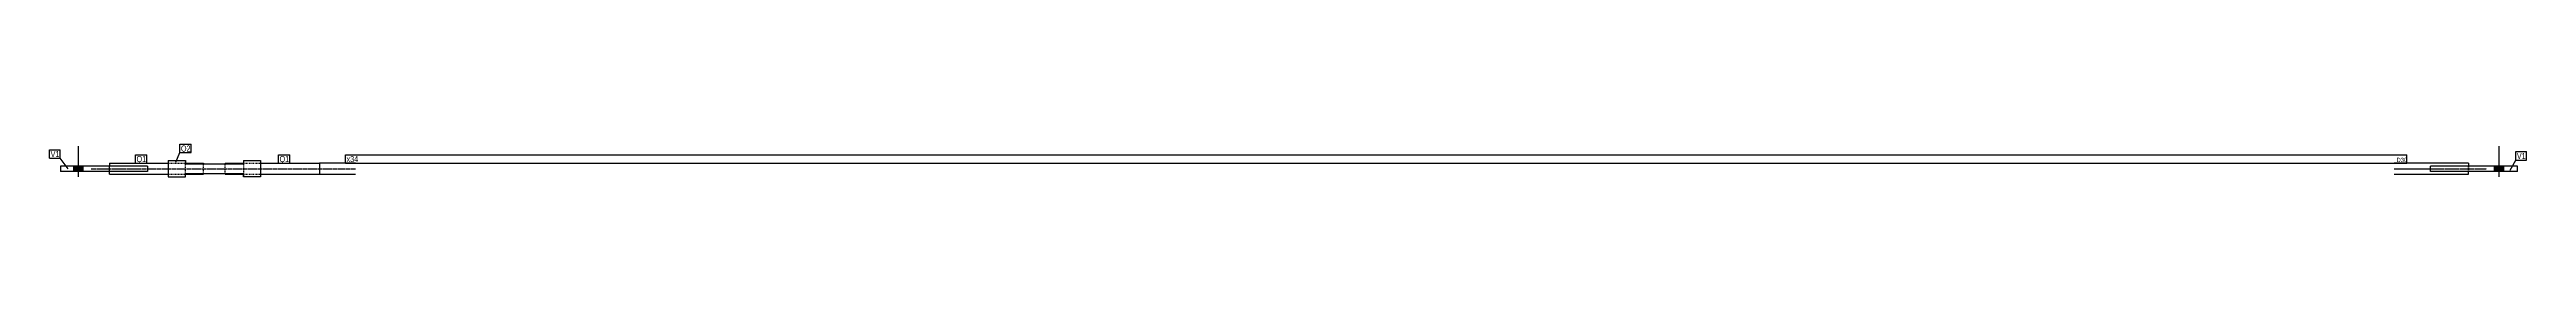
# Model space of a CAD drawing. Header units: millimetres. Extents: x 12 to 19882, y 12 to 354.
# Drawn here: x 12 to 6853, y 12 to 103 of the extents above; entities that cross this region are included whole.
import ezdxf

# ---------------------------------------------------------------- set-up
doc = ezdxf.new("R2010")
doc.units = ezdxf.units.MM
doc.linetypes.add('DXK_LINE_DOT2', pattern=[3.9198, 1.9599, -1.9599])
doc.linetypes.add('DXK_LINE_DOT3', pattern=[5.9187, 2.979, -0.9799, 0.9799, -0.9799])
doc.layers.add('STÅL', color=7, linetype='Continuous')
doc.layers.add('TEKST', color=7, linetype='Continuous')
doc.styles.add('Arial Narrow', font='ARIALN.TTF', dxfattribs={"height": 0.2})

msp = doc.modelspace()

# ---------------------------------------------------------------- hatches: boundary and pattern name
at = {"layer": 'STÅL', "linetype": 'Continuous'}
for points in [[(79.3, 27), (105.3, 27), (105.3, 42), (79.3, 42)], [(6791.1, 42), (6765.1, 42), (6765.1, 27), (6791.1, 27)]]:
    msp.add_hatch(color=96, dxfattribs=at).paths.add_polyline_path(points)

# ---------------------------------------------------------------- linework, layer by layer
at = {"layer": 'STÅL', "color": 96, "linetype": 'Continuous'}
for p, q in [((92.3, 12), (92.3, 97)), ((6778.1, 12), (6778.1, 97)), ((79.3, 27), (79.3, 42)), ((105.3, 27), (105.3, 42)), ((6765.1, 27), (6765.1, 42)), ((6791.1, 27), (6791.1, 42))]:
    msp.add_line(p, q, dxfattribs=at)
at = {"layer": 'STÅL', "color": 2, "linetype": 'Continuous'}
for p, q in [((282.3, 42), (42.3, 42)), ((42.3, 42), (42.3, 27)), ((282.3, 27), (42.3, 27)), ((177.3, 49.5), (339.8, 49.5)), ((177.3, 49.5), (177.3, 42)), ((177.3, 19.5), (177.3, 27)), ((177.3, 19.5), (339.8, 19.5)), ((282.3, 42), (282.3, 27)), ((339.8, 57), (387.3, 57)), ((339.8, 57), (339.8, 12)), ((339.8, 12), (387.3, 12)), ((387.3, 57), (387.3, 47.7)), ((387.3, 49.5), (437.3, 49.5)), ((387.3, 47.7), (547.3, 47.7)), ((387.3, 21.3), (547.3, 21.3)), ((387.3, 12), (387.3, 21.3)), ((387.3, 19.5), (437.3, 19.5)), ((437.3, 49.5), (437.3, 47.7)), ((437.3, 19.5), (437.3, 21.3)), ((497.3, 49.5), (547.3, 49.5)), ((497.3, 49.5), (497.3, 47.7)), ((497.3, 19.5), (497.3, 21.3)), ((497.3, 19.5), (547.3, 19.5)), ((547.3, 57), (594.8, 57)), ((547.3, 57), (547.3, 47.7)), ((547.3, 12), (547.3, 21.3)), ((594.8, 12), (547.3, 12)), ((594.8, 57), (594.8, 34.5)), ((594.8, 49.5), (757.3, 49.5)), ((594.8, 34.5), (594.8, 12)), ((594.8, 19.5), (757.3, 19.5)), ((757.3, 49.5), (757.3, 27)), ((857.3, 49.5), (757.3, 49.5)), ((757.3, 49.5), (757.3, 19.5)), ((757.3, 27), (757.3, 19.5)), ((757.3, 19.5), (857.3, 19.5)), ((6693.1, 49.5), (6488.1, 49.5)), ((6488.1, 19.5), (6693.1, 19.5)), ((6828.1, 42), (6588.1, 42)), ((6588.1, 27), (6588.1, 42)), ((6828.1, 27), (6588.1, 27)), ((6693.1, 49.5), (6693.1, 42)), ((6693.1, 19.5), (6693.1, 27)), ((6828.1, 27), (6828.1, 42))]:
    msp.add_line(p, q, dxfattribs=at)
at = {"layer": 'STÅL', "color": 7, "linetype": 'DXK_LINE_DOT3'}
for p, q in [((127.3, 34.5), (487.3, 34.5)), ((487.3, 34.5), (807.3, 34.5)), ((807.3, 34.5), (857.3, 34.5)), ((6488.1, 34.5), (6743.1, 34.5))]:
    msp.add_line(p, q, dxfattribs=at)
at = {"layer": 'STÅL', "color": 7, "linetype": 'DXK_LINE_DOT2'}
for p, q in [((176.3, 42), (176.3, 27)), ((177.3, 27), (177.3, 42)), ((339.8, 49.5), (387.3, 49.5)), ((339.8, 19.5), (387.3, 19.5)), ((387.3, 21.3), (387.3, 54)), ((437.3, 21.3), (437.3, 47.7)), ((497.3, 21.5), (497.3, 47.7)), ((497.3, 21.3), (497.3, 21.5)), ((497.3, 21.3), (497.3, 21.5)), ((547.3, 49.5), (594.8, 49.5)), ((547.3, 47.7), (547.3, 15)), ((547.3, 19.5), (594.8, 19.5)), ((6693.1, 27), (6693.1, 42)), ((6694.1, 27), (6694.1, 42))]:
    msp.add_line(p, q, dxfattribs=at)

# ---------------------------------------------------------------- next in the draw order: wipeouts: each hides what was drawn before it
at = {"color": 0}
for points in [[(38.4, 66.8), (38.4, 84.3), (15, 84.3), (15, 66.8)], [(277.9, 53), (277.9, 70.5), (252.3, 70.5), (252.3, 53)], [(400.4, 82.2), (400.4, 99.7), (374.9, 99.7), (374.9, 82.2)], [(672.9, 53), (672.9, 70.5), (647.3, 70.5), (647.3, 53)], [(6489, 53), (6489, 70.5), (832.3, 70.5), (832.3, 53)], [(6850.2, 61.6), (6850.2, 79.1), (6826.7, 79.1), (6826.7, 61.6)]]:
    msp.add_wipeout(points, dxfattribs=at).dxf.layer = 'TEKST'

# ---------------------------------------------------------------- next in the draw order: wipeouts: each hides what was drawn before it
for points in [[(38.4, 66.8), (38.4, 84.3), (15, 84.3), (15, 66.8)], [(277.9, 53), (277.9, 70.5), (252.3, 70.5), (252.3, 53)], [(400.4, 82.2), (400.4, 99.7), (374.9, 99.7), (374.9, 82.2)], [(672.9, 53), (672.9, 70.5), (647.3, 70.5), (647.3, 53)], [(6489, 53), (6489, 70.5), (832.3, 70.5), (832.3, 53)], [(6850.2, 61.6), (6850.2, 79.1), (6826.7, 79.1), (6826.7, 61.6)]]:
    msp.add_wipeout(points, dxfattribs=at).dxf.layer = 'TEKST'

# ---------------------------------------------------------------- next in the draw order: linework, layer by layer
at = {"layer": 'TEKST', "color": 7, "linetype": 'Continuous'}
for p, q in [((12, 87.3), (41.4, 87.3)), ((12, 63.8), (12, 87.3)), ((41.4, 63.8), (41.4, 87.3)), ((249.3, 73.5), (280.9, 73.5)), ((249.3, 50), (249.3, 73.5)), ((280.9, 50), (280.9, 73.5)), ((360.5, 53), (371.9, 79.2)), ((371.9, 102.7), (403.4, 102.7)), ((371.9, 79.2), (371.9, 102.7)), ((371.9, 79.2), (403.4, 79.2)), ((403.4, 79.2), (403.4, 102.7)), ((644.3, 73.5), (675.9, 73.5)), ((644.3, 50), (644.3, 73.5)), ((675.9, 50), (675.9, 73.5)), ((829.3, 50), (829.3, 73.5)), ((6823.7, 82.1), (6853.2, 82.1)), ((6823.7, 58.6), (6823.7, 82.1)), ((6853.2, 58.6), (6853.2, 82.1)), ((12, 63.8), (41.4, 63.8)), ((63.9, 34.1), (41.4, 63.8)), ((249.3, 50), (280.9, 50)), ((644.3, 50), (675.9, 50)), ((6808, 30.5), (6823.7, 58.6)), ((6823.7, 58.6), (6853.2, 58.6))]:
    msp.add_line(p, q, dxfattribs=at)

# ---------------------------------------------------------------- next in the draw order: texts
at = {"layer": 'TEKST', "color": 3, "style": 'Arial Narrow'}
for s, p in [('V1', (15, 66.8)), ('Q1', (252.3, 53)), ('Q2', (374.9, 82.2)), ('Q1', (647.3, 53)), ('x34', (832.3, 53)), ('V1', (6826.7, 61.6))]:
    msp.add_text(s, height=16.7, dxfattribs=at).set_placement(p)

# ---------------------------------------------------------------- next in the draw order: wipeouts: each hides what was drawn before it
at = {"color": 0}
msp.add_wipeout([(6519.4, 53), (6519.4, 65.5), (6494.2, 65.5), (6494.2, 53)], dxfattribs=at).dxf.layer = 'TEKST'

# ---------------------------------------------------------------- next in the draw order: wipeouts: each hides what was drawn before it
msp.add_wipeout([(6519.4, 53), (6519.4, 65.5), (6494.2, 65.5), (6494.2, 53)], dxfattribs=at).dxf.layer = 'TEKST'

# ---------------------------------------------------------------- next in the draw order: linework, layer by layer
at = {"layer": 'TEKST', "color": 7, "linetype": 'Continuous'}
for p, q in [((829.3, 73.5), (6522.4, 73.5)), ((6522.4, 50), (6522.4, 73.5)), ((829.3, 50), (6522.4, 50))]:
    msp.add_line(p, q, dxfattribs=at)

# ---------------------------------------------------------------- next in the draw order: texts
at = {"layer": 'TEKST', "color": 3, "style": 'Arial Narrow'}
msp.add_text('D30', height=11.93, dxfattribs=at).set_placement((6494.2, 53))

doc.saveas('drawing.dxf')
